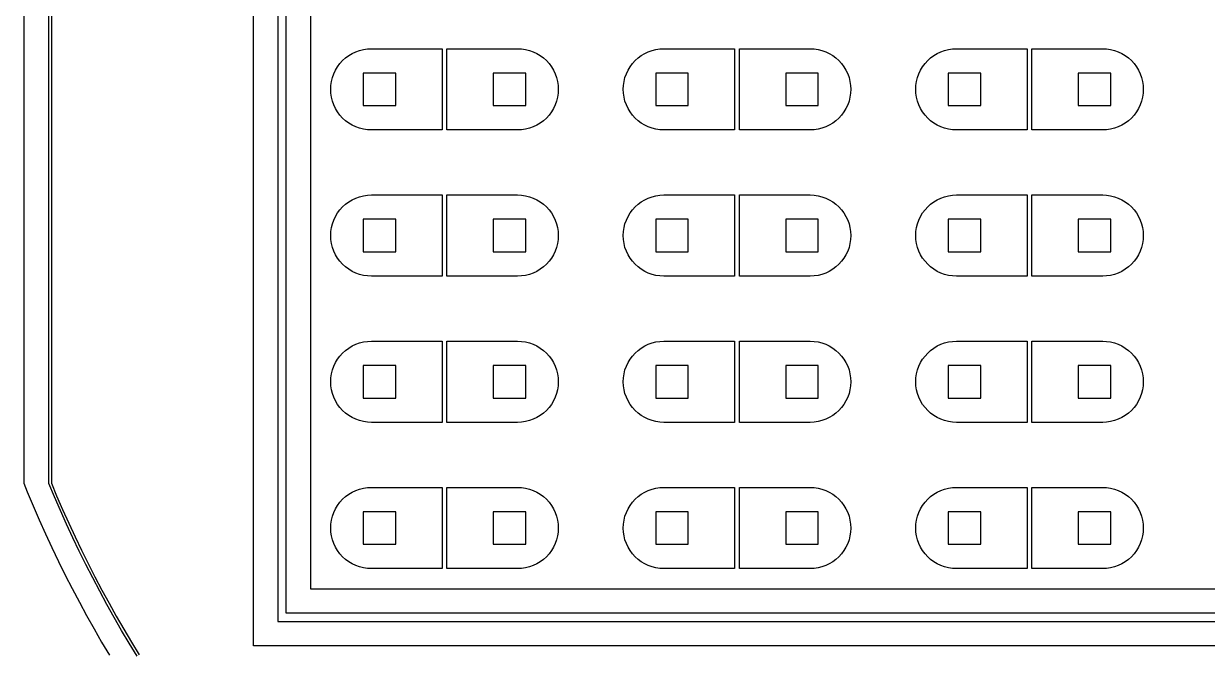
# Model space of a CAD drawing. Extents: x -17 to 130, y -40 to 112.
# Drawn here: x -16.9 to 55.9, y -3 to 35.5 of the extents above; entities that cross this region are included whole.
import ezdxf

# ---------------------------------------------------------------- set-up
doc = ezdxf.new("R2010")
doc.units = 0

msp = doc.modelspace()

# ---------------------------------------------------------------- linework, layer by layer
for p, q in [((-2.75, -2.75), (-2.75, 74.75)), ((-1.25, 73.25), (-1.25, -1.25)), ((-0.75, -0.75), (-0.75, 72.75)), ((0.75, 71.25), (0.75, 0.75)), ((-16.8921, 64.7463), (-16.8921, 7.25366)), ((-15.3519, 7.25034), (-15.3519, 64.7497)), ((-15.1895, 64.7488), (-15.1895, 7.25121)), ((2.91403, 33.4325), (3.11108, 33.5787)), ((3.11108, 33.5787), (3.32152, 33.7048)), ((3.32152, 33.7048), (3.5433, 33.8097)), ((3.5433, 33.8097), (3.77429, 33.8923)), ((3.77429, 33.8923), (4.01228, 33.952)), ((4.01228, 33.952), (4.25496, 33.988)), ((4.25496, 33.988), (4.5, 34)), ((4.5, 34), (8.85001, 34)), ((8.85001, 34), (8.85001, 29)), ((9.14999, 29), (9.14999, 34)), ((9.14999, 34), (13.5, 34)), ((13.5, 34), (13.745, 33.988)), ((13.745, 33.988), (13.9877, 33.952)), ((13.9877, 33.952), (14.2257, 33.8923)), ((14.2257, 33.8923), (14.4567, 33.8097)), ((14.4567, 33.8097), (14.6785, 33.7048)), ((14.6785, 33.7048), (14.8889, 33.5787)), ((14.8889, 33.5787), (15.086, 33.4325)), ((20.914, 33.4325), (21.1111, 33.5787)), ((21.1111, 33.5787), (21.3215, 33.7048)), ((21.3215, 33.7048), (21.5433, 33.8097)), ((21.5433, 33.8097), (21.7743, 33.8923)), ((21.7743, 33.8923), (22.0123, 33.952)), ((22.0123, 33.952), (22.255, 33.988)), ((22.255, 33.988), (22.5, 34)), ((22.5, 34), (26.85, 34)), ((26.85, 34), (26.85, 29)), ((27.15, 29), (27.15, 34)), ((27.15, 34), (31.5, 34)), ((31.5, 34), (31.745, 33.988)), ((31.745, 33.988), (31.9877, 33.952)), ((31.9877, 33.952), (32.2257, 33.8923)), ((32.2257, 33.8923), (32.4567, 33.8097)), ((32.4567, 33.8097), (32.6785, 33.7048)), ((32.6785, 33.7048), (32.8889, 33.5787)), ((32.8889, 33.5787), (33.086, 33.4325)), ((38.914, 33.4325), (39.1111, 33.5787)), ((39.1111, 33.5787), (39.3215, 33.7048)), ((39.3215, 33.7048), (39.5433, 33.8097)), ((39.5433, 33.8097), (39.7743, 33.8923)), ((39.7743, 33.8923), (40.0123, 33.952)), ((40.0123, 33.952), (40.255, 33.988)), ((40.255, 33.988), (40.5, 34)), ((40.5, 34), (44.85, 34)), ((44.85, 34), (44.85, 29)), ((45.15, 29), (45.15, 34)), ((45.15, 34), (49.5, 34)), ((49.5, 34), (49.745, 33.988)), ((49.745, 33.988), (49.9877, 33.952)), ((49.9877, 33.952), (50.2257, 33.8923)), ((50.2257, 33.8923), (50.4567, 33.8097)), ((50.4567, 33.8097), (50.6785, 33.7048)), ((50.6785, 33.7048), (50.8889, 33.5787)), ((50.8889, 33.5787), (51.086, 33.4325)), ((2.29521, 32.6785), (2.42134, 32.8889)), ((2.42134, 32.8889), (2.56747, 33.086)), ((2.56747, 33.086), (2.73224, 33.2678)), ((2.73224, 33.2678), (2.91403, 33.4325)), ((15.086, 33.4325), (15.2678, 33.2678)), ((15.2678, 33.2678), (15.4325, 33.086)), ((15.4325, 33.086), (15.5787, 32.8889)), ((15.5787, 32.8889), (15.7048, 32.6785)), ((20.2952, 32.6785), (20.4213, 32.8889)), ((20.4213, 32.8889), (20.5675, 33.086)), ((20.5675, 33.086), (20.7322, 33.2678)), ((20.7322, 33.2678), (20.914, 33.4325)), ((33.086, 33.4325), (33.2678, 33.2678)), ((33.2678, 33.2678), (33.4325, 33.086)), ((33.4325, 33.086), (33.5787, 32.8889)), ((33.5787, 32.8889), (33.7048, 32.6785)), ((38.2952, 32.6785), (38.4213, 32.8889)), ((38.4213, 32.8889), (38.5675, 33.086)), ((38.5675, 33.086), (38.7322, 33.2678)), ((38.7322, 33.2678), (38.914, 33.4325)), ((51.086, 33.4325), (51.2678, 33.2678)), ((51.2678, 33.2678), (51.4325, 33.086)), ((51.4325, 33.086), (51.5787, 32.8889)), ((51.5787, 32.8889), (51.7048, 32.6785)), ((2.04805, 31.9877), (2.10765, 32.2257)), ((2.10765, 32.2257), (2.19031, 32.4567)), ((2.19031, 32.4567), (2.29521, 32.6785)), ((6, 32.5), (4, 32.5)), ((4, 32.5), (4, 30.5)), ((6, 30.5), (6, 32.5)), ((14, 32.5), (12, 32.5)), ((12, 32.5), (12, 30.5)), ((14, 30.5), (14, 32.5)), ((15.7048, 32.6785), (15.8097, 32.4567)), ((15.8097, 32.4567), (15.8923, 32.2257)), ((15.8923, 32.2257), (15.952, 31.9877)), ((20.048, 31.9877), (20.1077, 32.2257)), ((20.1077, 32.2257), (20.1903, 32.4567)), ((20.1903, 32.4567), (20.2952, 32.6785)), ((24, 32.5), (22, 32.5)), ((22, 32.5), (22, 30.5)), ((24, 30.5), (24, 32.5)), ((32, 32.5), (30, 32.5)), ((30, 32.5), (30, 30.5)), ((32, 30.5), (32, 32.5)), ((33.7048, 32.6785), (33.8097, 32.4567)), ((33.8097, 32.4567), (33.8923, 32.2257)), ((33.8923, 32.2257), (33.952, 31.9877)), ((38.048, 31.9877), (38.1077, 32.2257)), ((38.1077, 32.2257), (38.1903, 32.4567)), ((38.1903, 32.4567), (38.2952, 32.6785)), ((42, 32.5), (40, 32.5)), ((40, 32.5), (40, 30.5)), ((42, 30.5), (42, 32.5)), ((50, 32.5), (48, 32.5)), ((48, 32.5), (48, 30.5)), ((50, 30.5), (50, 32.5)), ((51.7048, 32.6785), (51.8097, 32.4567)), ((51.8097, 32.4567), (51.8923, 32.2257)), ((51.8923, 32.2257), (51.952, 31.9877)), ((2, 31.5), (2.01204, 31.745)), ((2.01204, 31.255), (2, 31.5)), ((2.01204, 31.745), (2.04805, 31.9877)), ((15.952, 31.9877), (15.988, 31.745)), ((15.988, 31.745), (16, 31.5)), ((16, 31.5), (15.988, 31.255)), ((20, 31.5), (20.012, 31.745)), ((20.012, 31.255), (20, 31.5)), ((20.012, 31.745), (20.048, 31.9877)), ((33.952, 31.9877), (33.988, 31.745)), ((33.988, 31.745), (34, 31.5)), ((34, 31.5), (33.988, 31.255)), ((38, 31.5), (38.012, 31.745)), ((38.012, 31.255), (38, 31.5)), ((38.012, 31.745), (38.048, 31.9877)), ((51.952, 31.9877), (51.988, 31.745)), ((51.988, 31.745), (52, 31.5)), ((52, 31.5), (51.988, 31.255)), ((2.04805, 31.0123), (2.01204, 31.255)), ((2.10765, 30.7743), (2.04805, 31.0123)), ((2.19031, 30.5433), (2.10765, 30.7743)), ((15.8923, 30.7743), (15.8097, 30.5433)), ((15.952, 31.0123), (15.8923, 30.7743)), ((15.988, 31.255), (15.952, 31.0123)), ((20.048, 31.0123), (20.012, 31.255)), ((20.1077, 30.7743), (20.048, 31.0123)), ((20.1903, 30.5433), (20.1077, 30.7743)), ((33.8923, 30.7743), (33.8097, 30.5433)), ((33.952, 31.0123), (33.8923, 30.7743)), ((33.988, 31.255), (33.952, 31.0123)), ((38.048, 31.0123), (38.012, 31.255)), ((38.1077, 30.7743), (38.048, 31.0123)), ((38.1903, 30.5433), (38.1077, 30.7743)), ((51.8923, 30.7743), (51.8097, 30.5433)), ((51.952, 31.0123), (51.8923, 30.7743)), ((51.988, 31.255), (51.952, 31.0123)), ((2.29521, 30.3215), (2.19031, 30.5433)), ((2.42134, 30.1111), (2.29521, 30.3215)), ((2.56747, 29.914), (2.42134, 30.1111)), ((2.73224, 29.7322), (2.56747, 29.914)), ((4, 30.5), (6, 30.5)), ((12, 30.5), (14, 30.5)), ((15.4325, 29.914), (15.2678, 29.7322)), ((15.5787, 30.1111), (15.4325, 29.914)), ((15.7048, 30.3215), (15.5787, 30.1111)), ((15.8097, 30.5433), (15.7048, 30.3215)), ((20.2952, 30.3215), (20.1903, 30.5433)), ((20.4213, 30.1111), (20.2952, 30.3215)), ((20.5675, 29.914), (20.4213, 30.1111)), ((20.7322, 29.7322), (20.5675, 29.914)), ((22, 30.5), (24, 30.5)), ((30, 30.5), (32, 30.5)), ((33.4325, 29.914), (33.2678, 29.7322)), ((33.5787, 30.1111), (33.4325, 29.914)), ((33.7048, 30.3215), (33.5787, 30.1111)), ((33.8097, 30.5433), (33.7048, 30.3215)), ((38.2952, 30.3215), (38.1903, 30.5433)), ((38.4213, 30.1111), (38.2952, 30.3215)), ((38.5675, 29.914), (38.4213, 30.1111)), ((38.7322, 29.7322), (38.5675, 29.914)), ((40, 30.5), (42, 30.5)), ((48, 30.5), (50, 30.5)), ((51.4325, 29.914), (51.2678, 29.7322)), ((51.5787, 30.1111), (51.4325, 29.914)), ((51.7048, 30.3215), (51.5787, 30.1111)), ((51.8097, 30.5433), (51.7048, 30.3215)), ((2.91403, 29.5675), (2.73224, 29.7322)), ((3.11108, 29.4213), (2.91403, 29.5675)), ((3.32152, 29.2952), (3.11108, 29.4213)), ((3.5433, 29.1903), (3.32152, 29.2952)), ((3.77429, 29.1077), (3.5433, 29.1903)), ((14.4567, 29.1903), (14.2257, 29.1077)), ((14.6785, 29.2952), (14.4567, 29.1903)), ((14.8889, 29.4213), (14.6785, 29.2952)), ((15.086, 29.5675), (14.8889, 29.4213)), ((15.2678, 29.7322), (15.086, 29.5675)), ((20.914, 29.5675), (20.7322, 29.7322)), ((21.1111, 29.4213), (20.914, 29.5675)), ((21.3215, 29.2952), (21.1111, 29.4213)), ((21.5433, 29.1903), (21.3215, 29.2952)), ((21.7743, 29.1077), (21.5433, 29.1903)), ((32.4567, 29.1903), (32.2257, 29.1077)), ((32.6785, 29.2952), (32.4567, 29.1903)), ((32.8889, 29.4213), (32.6785, 29.2952)), ((33.086, 29.5675), (32.8889, 29.4213)), ((33.2678, 29.7322), (33.086, 29.5675)), ((38.914, 29.5675), (38.7322, 29.7322)), ((39.1111, 29.4213), (38.914, 29.5675)), ((39.3215, 29.2952), (39.1111, 29.4213)), ((39.5433, 29.1903), (39.3215, 29.2952)), ((39.7743, 29.1077), (39.5433, 29.1903)), ((50.4567, 29.1903), (50.2257, 29.1077)), ((50.6785, 29.2952), (50.4567, 29.1903)), ((50.8889, 29.4213), (50.6785, 29.2952)), ((51.086, 29.5675), (50.8889, 29.4213)), ((51.2678, 29.7322), (51.086, 29.5675)), ((4.01228, 29.048), (3.77429, 29.1077)), ((4.25496, 29.012), (4.01228, 29.048)), ((4.5, 29), (4.25496, 29.012)), ((8.85001, 29), (4.5, 29)), ((13.5, 29), (9.14999, 29)), ((13.745, 29.012), (13.5, 29)), ((13.9877, 29.048), (13.745, 29.012)), ((14.2257, 29.1077), (13.9877, 29.048)), ((22.0123, 29.048), (21.7743, 29.1077)), ((22.255, 29.012), (22.0123, 29.048)), ((22.5, 29), (22.255, 29.012)), ((26.85, 29), (22.5, 29)), ((31.5, 29), (27.15, 29)), ((31.745, 29.012), (31.5, 29)), ((31.9877, 29.048), (31.745, 29.012)), ((32.2257, 29.1077), (31.9877, 29.048)), ((40.0123, 29.048), (39.7743, 29.1077)), ((40.255, 29.012), (40.0123, 29.048)), ((40.5, 29), (40.255, 29.012)), ((44.85, 29), (40.5, 29)), ((49.5, 29), (45.15, 29)), ((49.745, 29.012), (49.5, 29)), ((49.9877, 29.048), (49.745, 29.012)), ((50.2257, 29.1077), (49.9877, 29.048)), ((3.32152, 24.7048), (3.5433, 24.8097)), ((3.5433, 24.8097), (3.77429, 24.8923)), ((3.77429, 24.8923), (4.01228, 24.952)), ((4.01228, 24.952), (4.25496, 24.988)), ((4.25496, 24.988), (4.5, 25)), ((4.5, 25), (8.85001, 25)), ((8.85001, 25), (8.85001, 20)), ((9.14999, 20), (9.14999, 25)), ((9.14999, 25), (13.5, 25)), ((13.5, 25), (13.745, 24.988)), ((13.745, 24.988), (13.9877, 24.952)), ((13.9877, 24.952), (14.2257, 24.8923)), ((14.2257, 24.8923), (14.4567, 24.8097)), ((14.4567, 24.8097), (14.6785, 24.7048)), ((21.3215, 24.7048), (21.5433, 24.8097)), ((21.5433, 24.8097), (21.7743, 24.8923)), ((21.7743, 24.8923), (22.0123, 24.952)), ((22.0123, 24.952), (22.255, 24.988)), ((22.255, 24.988), (22.5, 25)), ((22.5, 25), (26.85, 25)), ((26.85, 25), (26.85, 20)), ((27.15, 20), (27.15, 25)), ((27.15, 25), (31.5, 25)), ((31.5, 25), (31.745, 24.988)), ((31.745, 24.988), (31.9877, 24.952)), ((31.9877, 24.952), (32.2257, 24.8923)), ((32.2257, 24.8923), (32.4567, 24.8097)), ((32.4567, 24.8097), (32.6785, 24.7048)), ((39.3215, 24.7048), (39.5433, 24.8097)), ((39.5433, 24.8097), (39.7743, 24.8923)), ((39.7743, 24.8923), (40.0123, 24.952)), ((40.0123, 24.952), (40.255, 24.988)), ((40.255, 24.988), (40.5, 25)), ((40.5, 25), (44.85, 25)), ((44.85, 25), (44.85, 20)), ((45.15, 20), (45.15, 25)), ((45.15, 25), (49.5, 25)), ((49.5, 25), (49.745, 24.988)), ((49.745, 24.988), (49.9877, 24.952)), ((49.9877, 24.952), (50.2257, 24.8923)), ((50.2257, 24.8923), (50.4567, 24.8097)), ((50.4567, 24.8097), (50.6785, 24.7048)), ((2.42134, 23.8889), (2.56747, 24.086)), ((2.56747, 24.086), (2.73224, 24.2678)), ((2.73224, 24.2678), (2.91403, 24.4325)), ((2.91403, 24.4325), (3.11108, 24.5787)), ((3.11108, 24.5787), (3.32152, 24.7048)), ((14.6785, 24.7048), (14.8889, 24.5787)), ((14.8889, 24.5787), (15.086, 24.4325)), ((15.086, 24.4325), (15.2678, 24.2678)), ((15.2678, 24.2678), (15.4325, 24.086)), ((15.4325, 24.086), (15.5787, 23.8889)), ((20.4213, 23.8889), (20.5675, 24.086)), ((20.5675, 24.086), (20.7322, 24.2678)), ((20.7322, 24.2678), (20.914, 24.4325)), ((20.914, 24.4325), (21.1111, 24.5787)), ((21.1111, 24.5787), (21.3215, 24.7048)), ((32.6785, 24.7048), (32.8889, 24.5787)), ((32.8889, 24.5787), (33.086, 24.4325)), ((33.086, 24.4325), (33.2678, 24.2678)), ((33.2678, 24.2678), (33.4325, 24.086)), ((33.4325, 24.086), (33.5787, 23.8889)), ((38.4213, 23.8889), (38.5675, 24.086)), ((38.5675, 24.086), (38.7322, 24.2678)), ((38.7322, 24.2678), (38.914, 24.4325)), ((38.914, 24.4325), (39.1111, 24.5787)), ((39.1111, 24.5787), (39.3215, 24.7048)), ((50.6785, 24.7048), (50.8889, 24.5787)), ((50.8889, 24.5787), (51.086, 24.4325)), ((51.086, 24.4325), (51.2678, 24.2678)), ((51.2678, 24.2678), (51.4325, 24.086)), ((51.4325, 24.086), (51.5787, 23.8889)), ((2.10765, 23.2257), (2.19031, 23.4567)), ((2.19031, 23.4567), (2.29521, 23.6785)), ((2.29521, 23.6785), (2.42134, 23.8889)), ((6, 23.5), (4, 23.5)), ((4, 23.5), (4, 21.5)), ((6, 21.5), (6, 23.5)), ((14, 23.5), (12, 23.5)), ((12, 23.5), (12, 21.5)), ((14, 21.5), (14, 23.5)), ((15.5787, 23.8889), (15.7048, 23.6785)), ((15.7048, 23.6785), (15.8097, 23.4567)), ((15.8097, 23.4567), (15.8923, 23.2257)), ((20.1077, 23.2257), (20.1903, 23.4567)), ((20.1903, 23.4567), (20.2952, 23.6785)), ((20.2952, 23.6785), (20.4213, 23.8889)), ((24, 23.5), (22, 23.5)), ((22, 23.5), (22, 21.5)), ((24, 21.5), (24, 23.5)), ((32, 23.5), (30, 23.5)), ((30, 23.5), (30, 21.5)), ((32, 21.5), (32, 23.5)), ((33.5787, 23.8889), (33.7048, 23.6785)), ((33.7048, 23.6785), (33.8097, 23.4567)), ((33.8097, 23.4567), (33.8923, 23.2257)), ((38.1077, 23.2257), (38.1903, 23.4567)), ((38.1903, 23.4567), (38.2952, 23.6785)), ((38.2952, 23.6785), (38.4213, 23.8889)), ((42, 23.5), (40, 23.5)), ((40, 23.5), (40, 21.5)), ((42, 21.5), (42, 23.5)), ((50, 23.5), (48, 23.5)), ((48, 23.5), (48, 21.5)), ((50, 21.5), (50, 23.5)), ((51.5787, 23.8889), (51.7048, 23.6785)), ((51.7048, 23.6785), (51.8097, 23.4567)), ((51.8097, 23.4567), (51.8923, 23.2257)), ((2, 22.5), (2.01204, 22.745)), ((2.01204, 22.745), (2.04805, 22.9877)), ((2.04805, 22.9877), (2.10765, 23.2257)), ((15.8923, 23.2257), (15.952, 22.9877)), ((15.952, 22.9877), (15.988, 22.745)), ((15.988, 22.745), (16, 22.5)), ((20, 22.5), (20.012, 22.745)), ((20.012, 22.745), (20.048, 22.9877)), ((20.048, 22.9877), (20.1077, 23.2257)), ((33.8923, 23.2257), (33.952, 22.9877)), ((33.952, 22.9877), (33.988, 22.745)), ((33.988, 22.745), (34, 22.5)), ((38, 22.5), (38.012, 22.745)), ((38.012, 22.745), (38.048, 22.9877)), ((38.048, 22.9877), (38.1077, 23.2257)), ((51.8923, 23.2257), (51.952, 22.9877)), ((51.952, 22.9877), (51.988, 22.745)), ((51.988, 22.745), (52, 22.5)), ((2.01204, 22.255), (2, 22.5)), ((2.04805, 22.0123), (2.01204, 22.255)), ((2.10765, 21.7743), (2.04805, 22.0123)), ((15.952, 22.0123), (15.8923, 21.7743)), ((15.988, 22.255), (15.952, 22.0123)), ((16, 22.5), (15.988, 22.255)), ((20.012, 22.255), (20, 22.5)), ((20.048, 22.0123), (20.012, 22.255)), ((20.1077, 21.7743), (20.048, 22.0123)), ((33.952, 22.0123), (33.8923, 21.7743)), ((33.988, 22.255), (33.952, 22.0123)), ((34, 22.5), (33.988, 22.255)), ((38.012, 22.255), (38, 22.5)), ((38.048, 22.0123), (38.012, 22.255)), ((38.1077, 21.7743), (38.048, 22.0123)), ((51.952, 22.0123), (51.8923, 21.7743)), ((51.988, 22.255), (51.952, 22.0123)), ((52, 22.5), (51.988, 22.255)), ((2.19031, 21.5433), (2.10765, 21.7743)), ((2.29521, 21.3215), (2.19031, 21.5433)), ((2.42134, 21.1111), (2.29521, 21.3215)), ((4, 21.5), (6, 21.5)), ((12, 21.5), (14, 21.5)), ((15.7048, 21.3215), (15.5787, 21.1111)), ((15.8097, 21.5433), (15.7048, 21.3215)), ((15.8923, 21.7743), (15.8097, 21.5433)), ((20.1903, 21.5433), (20.1077, 21.7743)), ((20.2952, 21.3215), (20.1903, 21.5433)), ((20.4213, 21.1111), (20.2952, 21.3215)), ((22, 21.5), (24, 21.5)), ((30, 21.5), (32, 21.5)), ((33.7048, 21.3215), (33.5787, 21.1111)), ((33.8097, 21.5433), (33.7048, 21.3215)), ((33.8923, 21.7743), (33.8097, 21.5433)), ((38.1903, 21.5433), (38.1077, 21.7743)), ((38.2952, 21.3215), (38.1903, 21.5433)), ((38.4213, 21.1111), (38.2952, 21.3215)), ((40, 21.5), (42, 21.5)), ((48, 21.5), (50, 21.5)), ((51.7048, 21.3215), (51.5787, 21.1111)), ((51.8097, 21.5433), (51.7048, 21.3215)), ((51.8923, 21.7743), (51.8097, 21.5433)), ((2.56747, 20.914), (2.42134, 21.1111)), ((2.73224, 20.7322), (2.56747, 20.914)), ((2.91403, 20.5675), (2.73224, 20.7322)), ((3.11108, 20.4213), (2.91403, 20.5675)), ((3.32152, 20.2952), (3.11108, 20.4213)), ((14.8889, 20.4213), (14.6785, 20.2952)), ((15.086, 20.5675), (14.8889, 20.4213)), ((15.2678, 20.7322), (15.086, 20.5675)), ((15.4325, 20.914), (15.2678, 20.7322)), ((15.5787, 21.1111), (15.4325, 20.914)), ((20.5675, 20.914), (20.4213, 21.1111)), ((20.7322, 20.7322), (20.5675, 20.914)), ((20.914, 20.5675), (20.7322, 20.7322)), ((21.1111, 20.4213), (20.914, 20.5675)), ((21.3215, 20.2952), (21.1111, 20.4213)), ((32.8889, 20.4213), (32.6785, 20.2952)), ((33.086, 20.5675), (32.8889, 20.4213)), ((33.2678, 20.7322), (33.086, 20.5675)), ((33.4325, 20.914), (33.2678, 20.7322)), ((33.5787, 21.1111), (33.4325, 20.914)), ((38.5675, 20.914), (38.4213, 21.1111)), ((38.7322, 20.7322), (38.5675, 20.914)), ((38.914, 20.5675), (38.7322, 20.7322)), ((39.1111, 20.4213), (38.914, 20.5675)), ((39.3215, 20.2952), (39.1111, 20.4213)), ((50.8889, 20.4213), (50.6785, 20.2952)), ((51.086, 20.5675), (50.8889, 20.4213)), ((51.2678, 20.7322), (51.086, 20.5675)), ((51.4325, 20.914), (51.2678, 20.7322)), ((51.5787, 21.1111), (51.4325, 20.914)), ((3.5433, 20.1903), (3.32152, 20.2952)), ((3.77429, 20.1077), (3.5433, 20.1903)), ((4.01228, 20.048), (3.77429, 20.1077)), ((4.25496, 20.012), (4.01228, 20.048)), ((4.5, 20), (4.25496, 20.012)), ((8.85001, 20), (4.5, 20)), ((13.5, 20), (9.14999, 20)), ((13.745, 20.012), (13.5, 20)), ((13.9877, 20.048), (13.745, 20.012)), ((14.2257, 20.1077), (13.9877, 20.048)), ((14.4567, 20.1903), (14.2257, 20.1077)), ((14.6785, 20.2952), (14.4567, 20.1903)), ((21.5433, 20.1903), (21.3215, 20.2952)), ((21.7743, 20.1077), (21.5433, 20.1903)), ((22.0123, 20.048), (21.7743, 20.1077)), ((22.255, 20.012), (22.0123, 20.048)), ((22.5, 20), (22.255, 20.012)), ((26.85, 20), (22.5, 20)), ((31.5, 20), (27.15, 20)), ((31.745, 20.012), (31.5, 20)), ((31.9877, 20.048), (31.745, 20.012)), ((32.2257, 20.1077), (31.9877, 20.048)), ((32.4567, 20.1903), (32.2257, 20.1077)), ((32.6785, 20.2952), (32.4567, 20.1903)), ((39.5433, 20.1903), (39.3215, 20.2952)), ((39.7743, 20.1077), (39.5433, 20.1903)), ((40.0123, 20.048), (39.7743, 20.1077)), ((40.255, 20.012), (40.0123, 20.048)), ((40.5, 20), (40.255, 20.012)), ((44.85, 20), (40.5, 20)), ((49.5, 20), (45.15, 20)), ((49.745, 20.012), (49.5, 20)), ((49.9877, 20.048), (49.745, 20.012)), ((50.2257, 20.1077), (49.9877, 20.048)), ((50.4567, 20.1903), (50.2257, 20.1077)), ((50.6785, 20.2952), (50.4567, 20.1903)), ((2.73224, 15.2678), (2.91403, 15.4325)), ((2.91403, 15.4325), (3.11108, 15.5787)), ((3.11108, 15.5787), (3.32152, 15.7048)), ((3.32152, 15.7048), (3.5433, 15.8097)), ((3.5433, 15.8097), (3.77429, 15.8923)), ((3.77429, 15.8923), (4.01228, 15.952)), ((4.01228, 15.952), (4.25496, 15.988)), ((4.25496, 15.988), (4.5, 16)), ((4.5, 16), (8.85001, 16)), ((8.85001, 16), (8.85001, 11)), ((9.14999, 11), (9.14999, 16)), ((9.14999, 16), (13.5, 16)), ((13.5, 16), (13.745, 15.988)), ((13.745, 15.988), (13.9877, 15.952)), ((13.9877, 15.952), (14.2257, 15.8923)), ((14.2257, 15.8923), (14.4567, 15.8097)), ((14.4567, 15.8097), (14.6785, 15.7048)), ((14.6785, 15.7048), (14.8889, 15.5787)), ((14.8889, 15.5787), (15.086, 15.4325)), ((15.086, 15.4325), (15.2678, 15.2678)), ((20.7322, 15.2678), (20.914, 15.4325)), ((20.914, 15.4325), (21.1111, 15.5787)), ((21.1111, 15.5787), (21.3215, 15.7048)), ((21.3215, 15.7048), (21.5433, 15.8097)), ((21.5433, 15.8097), (21.7743, 15.8923)), ((21.7743, 15.8923), (22.0123, 15.952)), ((22.0123, 15.952), (22.255, 15.988)), ((22.255, 15.988), (22.5, 16)), ((22.5, 16), (26.85, 16)), ((26.85, 16), (26.85, 11)), ((27.15, 11), (27.15, 16)), ((27.15, 16), (31.5, 16)), ((31.5, 16), (31.745, 15.988)), ((31.745, 15.988), (31.9877, 15.952)), ((31.9877, 15.952), (32.2257, 15.8923)), ((32.2257, 15.8923), (32.4567, 15.8097)), ((32.4567, 15.8097), (32.6785, 15.7048)), ((32.6785, 15.7048), (32.8889, 15.5787)), ((32.8889, 15.5787), (33.086, 15.4325)), ((33.086, 15.4325), (33.2678, 15.2678)), ((38.7322, 15.2678), (38.914, 15.4325)), ((38.914, 15.4325), (39.1111, 15.5787)), ((39.1111, 15.5787), (39.3215, 15.7048)), ((39.3215, 15.7048), (39.5433, 15.8097)), ((39.5433, 15.8097), (39.7743, 15.8923)), ((39.7743, 15.8923), (40.0123, 15.952)), ((40.0123, 15.952), (40.255, 15.988)), ((40.255, 15.988), (40.5, 16)), ((40.5, 16), (44.85, 16)), ((44.85, 16), (44.85, 11)), ((45.15, 11), (45.15, 16)), ((45.15, 16), (49.5, 16)), ((49.5, 16), (49.745, 15.988)), ((49.745, 15.988), (49.9877, 15.952)), ((49.9877, 15.952), (50.2257, 15.8923)), ((50.2257, 15.8923), (50.4567, 15.8097)), ((50.4567, 15.8097), (50.6785, 15.7048)), ((50.6785, 15.7048), (50.8889, 15.5787)), ((50.8889, 15.5787), (51.086, 15.4325)), ((51.086, 15.4325), (51.2678, 15.2678)), ((2.19031, 14.4567), (2.29521, 14.6785)), ((2.29521, 14.6785), (2.42134, 14.8889)), ((2.42134, 14.8889), (2.56747, 15.086)), ((2.56747, 15.086), (2.73224, 15.2678)), ((15.2678, 15.2678), (15.4325, 15.086)), ((15.4325, 15.086), (15.5787, 14.8889)), ((15.5787, 14.8889), (15.7048, 14.6785)), ((15.7048, 14.6785), (15.8097, 14.4567)), ((20.1903, 14.4567), (20.2952, 14.6785)), ((20.2952, 14.6785), (20.4213, 14.8889)), ((20.4213, 14.8889), (20.5675, 15.086)), ((20.5675, 15.086), (20.7322, 15.2678)), ((33.2678, 15.2678), (33.4325, 15.086)), ((33.4325, 15.086), (33.5787, 14.8889)), ((33.5787, 14.8889), (33.7048, 14.6785)), ((33.7048, 14.6785), (33.8097, 14.4567)), ((38.1903, 14.4567), (38.2952, 14.6785)), ((38.2952, 14.6785), (38.4213, 14.8889)), ((38.4213, 14.8889), (38.5675, 15.086)), ((38.5675, 15.086), (38.7322, 15.2678)), ((51.2678, 15.2678), (51.4325, 15.086)), ((51.4325, 15.086), (51.5787, 14.8889)), ((51.5787, 14.8889), (51.7048, 14.6785)), ((51.7048, 14.6785), (51.8097, 14.4567)), ((2.01204, 13.745), (2.04805, 13.9877)), ((2.04805, 13.9877), (2.10765, 14.2257)), ((2.10765, 14.2257), (2.19031, 14.4567)), ((6, 14.5), (4, 14.5)), ((4, 14.5), (4, 12.5)), ((6, 12.5), (6, 14.5)), ((14, 14.5), (12, 14.5)), ((12, 14.5), (12, 12.5)), ((14, 12.5), (14, 14.5)), ((15.8097, 14.4567), (15.8923, 14.2257)), ((15.8923, 14.2257), (15.952, 13.9877)), ((15.952, 13.9877), (15.988, 13.745)), ((20.012, 13.745), (20.048, 13.9877)), ((20.048, 13.9877), (20.1077, 14.2257)), ((20.1077, 14.2257), (20.1903, 14.4567)), ((24, 14.5), (22, 14.5)), ((22, 14.5), (22, 12.5)), ((24, 12.5), (24, 14.5)), ((32, 14.5), (30, 14.5)), ((30, 14.5), (30, 12.5)), ((32, 12.5), (32, 14.5)), ((33.8097, 14.4567), (33.8923, 14.2257)), ((33.8923, 14.2257), (33.952, 13.9877)), ((33.952, 13.9877), (33.988, 13.745)), ((38.012, 13.745), (38.048, 13.9877)), ((38.048, 13.9877), (38.1077, 14.2257)), ((38.1077, 14.2257), (38.1903, 14.4567)), ((42, 14.5), (40, 14.5)), ((40, 14.5), (40, 12.5)), ((42, 12.5), (42, 14.5)), ((50, 14.5), (48, 14.5)), ((48, 14.5), (48, 12.5)), ((50, 12.5), (50, 14.5)), ((51.8097, 14.4567), (51.8923, 14.2257)), ((51.8923, 14.2257), (51.952, 13.9877)), ((51.952, 13.9877), (51.988, 13.745)), ((2, 13.5), (2.01204, 13.745)), ((2.01204, 13.255), (2, 13.5)), ((2.04805, 13.0123), (2.01204, 13.255)), ((15.988, 13.255), (15.952, 13.0123)), ((15.988, 13.745), (16, 13.5)), ((16, 13.5), (15.988, 13.255)), ((20, 13.5), (20.012, 13.745)), ((20.012, 13.255), (20, 13.5)), ((20.048, 13.0123), (20.012, 13.255)), ((33.988, 13.255), (33.952, 13.0123)), ((33.988, 13.745), (34, 13.5)), ((34, 13.5), (33.988, 13.255)), ((38, 13.5), (38.012, 13.745)), ((38.012, 13.255), (38, 13.5)), ((38.048, 13.0123), (38.012, 13.255)), ((51.988, 13.255), (51.952, 13.0123)), ((51.988, 13.745), (52, 13.5)), ((52, 13.5), (51.988, 13.255)), ((2.10765, 12.7743), (2.04805, 13.0123)), ((2.19031, 12.5433), (2.10765, 12.7743)), ((2.29521, 12.3215), (2.19031, 12.5433)), ((4, 12.5), (6, 12.5)), ((12, 12.5), (14, 12.5)), ((15.8097, 12.5433), (15.7048, 12.3215)), ((15.8923, 12.7743), (15.8097, 12.5433)), ((15.952, 13.0123), (15.8923, 12.7743)), ((20.1077, 12.7743), (20.048, 13.0123)), ((20.1903, 12.5433), (20.1077, 12.7743)), ((20.2952, 12.3215), (20.1903, 12.5433)), ((22, 12.5), (24, 12.5)), ((30, 12.5), (32, 12.5)), ((33.8097, 12.5433), (33.7048, 12.3215)), ((33.8923, 12.7743), (33.8097, 12.5433)), ((33.952, 13.0123), (33.8923, 12.7743)), ((38.1077, 12.7743), (38.048, 13.0123)), ((38.1903, 12.5433), (38.1077, 12.7743)), ((38.2952, 12.3215), (38.1903, 12.5433)), ((40, 12.5), (42, 12.5)), ((48, 12.5), (50, 12.5)), ((51.8097, 12.5433), (51.7048, 12.3215)), ((51.8923, 12.7743), (51.8097, 12.5433)), ((51.952, 13.0123), (51.8923, 12.7743)), ((2.42134, 12.1111), (2.29521, 12.3215)), ((2.56747, 11.914), (2.42134, 12.1111)), ((2.73224, 11.7322), (2.56747, 11.914)), ((2.91403, 11.5675), (2.73224, 11.7322)), ((15.2678, 11.7322), (15.086, 11.5675)), ((15.4325, 11.914), (15.2678, 11.7322)), ((15.5787, 12.1111), (15.4325, 11.914)), ((15.7048, 12.3215), (15.5787, 12.1111)), ((20.4213, 12.1111), (20.2952, 12.3215)), ((20.5675, 11.914), (20.4213, 12.1111)), ((20.7322, 11.7322), (20.5675, 11.914)), ((20.914, 11.5675), (20.7322, 11.7322)), ((33.2678, 11.7322), (33.086, 11.5675)), ((33.4325, 11.914), (33.2678, 11.7322)), ((33.5787, 12.1111), (33.4325, 11.914)), ((33.7048, 12.3215), (33.5787, 12.1111)), ((38.4213, 12.1111), (38.2952, 12.3215)), ((38.5675, 11.914), (38.4213, 12.1111)), ((38.7322, 11.7322), (38.5675, 11.914)), ((38.914, 11.5675), (38.7322, 11.7322)), ((51.2678, 11.7322), (51.086, 11.5675)), ((51.4325, 11.914), (51.2678, 11.7322)), ((51.5787, 12.1111), (51.4325, 11.914)), ((51.7048, 12.3215), (51.5787, 12.1111)), ((3.11108, 11.4213), (2.91403, 11.5675)), ((3.32152, 11.2952), (3.11108, 11.4213)), ((3.5433, 11.1903), (3.32152, 11.2952)), ((3.77429, 11.1077), (3.5433, 11.1903)), ((4.01228, 11.048), (3.77429, 11.1077)), ((4.25496, 11.012), (4.01228, 11.048)), ((4.5, 11), (4.25496, 11.012)), ((8.85001, 11), (4.5, 11)), ((13.5, 11), (9.14999, 11)), ((13.745, 11.012), (13.5, 11)), ((13.9877, 11.048), (13.745, 11.012)), ((14.2257, 11.1077), (13.9877, 11.048)), ((14.4567, 11.1903), (14.2257, 11.1077)), ((14.6785, 11.2952), (14.4567, 11.1903)), ((14.8889, 11.4213), (14.6785, 11.2952)), ((15.086, 11.5675), (14.8889, 11.4213)), ((21.1111, 11.4213), (20.914, 11.5675)), ((21.3215, 11.2952), (21.1111, 11.4213)), ((21.5433, 11.1903), (21.3215, 11.2952)), ((21.7743, 11.1077), (21.5433, 11.1903)), ((22.0123, 11.048), (21.7743, 11.1077)), ((22.255, 11.012), (22.0123, 11.048)), ((22.5, 11), (22.255, 11.012)), ((26.85, 11), (22.5, 11)), ((31.5, 11), (27.15, 11)), ((31.745, 11.012), (31.5, 11)), ((31.9877, 11.048), (31.745, 11.012)), ((32.2257, 11.1077), (31.9877, 11.048)), ((32.4567, 11.1903), (32.2257, 11.1077)), ((32.6785, 11.2952), (32.4567, 11.1903)), ((32.8889, 11.4213), (32.6785, 11.2952)), ((33.086, 11.5675), (32.8889, 11.4213)), ((39.1111, 11.4213), (38.914, 11.5675)), ((39.3215, 11.2952), (39.1111, 11.4213)), ((39.5433, 11.1903), (39.3215, 11.2952)), ((39.7743, 11.1077), (39.5433, 11.1903)), ((40.0123, 11.048), (39.7743, 11.1077)), ((40.255, 11.012), (40.0123, 11.048)), ((40.5, 11), (40.255, 11.012)), ((44.85, 11), (40.5, 11)), ((49.5, 11), (45.15, 11)), ((49.745, 11.012), (49.5, 11)), ((49.9877, 11.048), (49.745, 11.012)), ((50.2257, 11.1077), (49.9877, 11.048)), ((50.4567, 11.1903), (50.2257, 11.1077)), ((50.6785, 11.2952), (50.4567, 11.1903)), ((50.8889, 11.4213), (50.6785, 11.2952)), ((51.086, 11.5675), (50.8889, 11.4213)), ((-16.8921, 7.25366), (-16.6768, 6.72473)), ((-16.6768, 6.72473), (-16.3122, 5.85962)), ((-15.0025, 6.42105), (-15.3519, 7.25034)), ((-15.1895, 7.25121), (-14.8646, 6.48015)), ((2.91403, 6.43253), (3.11108, 6.57866)), ((3.11108, 6.57866), (3.32152, 6.70479)), ((3.32152, 6.70479), (3.5433, 6.80969)), ((3.5433, 6.80969), (3.77429, 6.89235)), ((3.77429, 6.89235), (4.01228, 6.95195)), ((4.01228, 6.95195), (4.25496, 6.98796)), ((4.25496, 6.98796), (4.5, 7)), ((4.5, 7), (8.85001, 7)), ((8.85001, 7), (8.85001, 2)), ((9.14999, 2), (9.14999, 7)), ((9.14999, 7), (13.5, 7)), ((13.5, 7), (13.745, 6.98796)), ((13.745, 6.98796), (13.9877, 6.95195)), ((13.9877, 6.95195), (14.2257, 6.89235)), ((14.2257, 6.89235), (14.4567, 6.80969)), ((14.4567, 6.80969), (14.6785, 6.70479)), ((14.6785, 6.70479), (14.8889, 6.57866)), ((14.8889, 6.57866), (15.086, 6.43253)), ((20.914, 6.43253), (21.1111, 6.57866)), ((21.1111, 6.57866), (21.3215, 6.70479)), ((21.3215, 6.70479), (21.5433, 6.80969)), ((21.5433, 6.80969), (21.7743, 6.89235)), ((21.7743, 6.89235), (22.0123, 6.95195)), ((22.0123, 6.95195), (22.255, 6.98796)), ((22.255, 6.98796), (22.5, 7)), ((22.5, 7), (26.85, 7)), ((26.85, 7), (26.85, 2)), ((27.15, 2), (27.15, 7)), ((27.15, 7), (31.5, 7)), ((31.5, 7), (31.745, 6.98796)), ((31.745, 6.98796), (31.9877, 6.95195)), ((31.9877, 6.95195), (32.2257, 6.89235)), ((32.2257, 6.89235), (32.4567, 6.80969)), ((32.4567, 6.80969), (32.6785, 6.70479)), ((32.6785, 6.70479), (32.8889, 6.57866)), ((32.8889, 6.57866), (33.086, 6.43253)), ((38.914, 6.43253), (39.1111, 6.57866)), ((39.1111, 6.57866), (39.3215, 6.70479)), ((39.3215, 6.70479), (39.5433, 6.80969)), ((39.5433, 6.80969), (39.7743, 6.89235)), ((39.7743, 6.89235), (40.0123, 6.95195)), ((40.0123, 6.95195), (40.255, 6.98796)), ((40.255, 6.98796), (40.5, 7)), ((40.5, 7), (44.85, 7)), ((44.85, 7), (44.85, 2)), ((45.15, 2), (45.15, 7)), ((45.15, 7), (49.5, 7)), ((49.5, 7), (49.745, 6.98796)), ((49.745, 6.98796), (49.9877, 6.95195)), ((49.9877, 6.95195), (50.2257, 6.89235)), ((50.2257, 6.89235), (50.4567, 6.80969)), ((50.4567, 6.80969), (50.6785, 6.70479)), ((50.6785, 6.70479), (50.8889, 6.57866)), ((50.8889, 6.57866), (51.086, 6.43253)), ((-16.3122, 5.85962), (-15.937, 4.99904)), ((-14.6343, 5.57651), (-15.0025, 6.42105)), ((-14.8646, 6.48015), (-14.4972, 5.6373)), ((2.29521, 5.67848), (2.42134, 5.88892)), ((2.42134, 5.88892), (2.56747, 6.08597)), ((2.56747, 6.08597), (2.73224, 6.26776)), ((2.73224, 6.26776), (2.91403, 6.43253)), ((15.086, 6.43253), (15.2678, 6.26776)), ((15.2678, 6.26776), (15.4325, 6.08597)), ((15.4325, 6.08597), (15.5787, 5.88892)), ((15.5787, 5.88892), (15.7048, 5.67848)), ((20.2952, 5.67848), (20.4213, 5.88892)), ((20.4213, 5.88892), (20.5675, 6.08597)), ((20.5675, 6.08597), (20.7322, 6.26776)), ((20.7322, 6.26776), (20.914, 6.43253)), ((33.086, 6.43253), (33.2678, 6.26776)), ((33.2678, 6.26776), (33.4325, 6.08597)), ((33.4325, 6.08597), (33.5787, 5.88892)), ((33.5787, 5.88892), (33.7048, 5.67848)), ((38.2952, 5.67848), (38.4213, 5.88892)), ((38.4213, 5.88892), (38.5675, 6.08597)), ((38.5675, 6.08597), (38.7322, 6.26776)), ((38.7322, 6.26776), (38.914, 6.43253)), ((51.086, 6.43253), (51.2678, 6.26776)), ((51.2678, 6.26776), (51.4325, 6.08597)), ((51.4325, 6.08597), (51.5787, 5.88892)), ((51.5787, 5.88892), (51.7048, 5.67848)), ((-14.2558, 4.73656), (-14.6343, 5.57651)), ((-14.4972, 5.6373), (-14.1194, 4.79903)), ((2.04805, 4.98772), (2.10765, 5.22571)), ((2.10765, 5.22571), (2.19031, 5.4567)), ((2.19031, 5.4567), (2.29521, 5.67848)), ((6, 5.5), (4, 5.5)), ((4, 5.5), (4, 3.5)), ((6, 3.5), (6, 5.5)), ((14, 5.5), (12, 5.5)), ((12, 5.5), (12, 3.5)), ((14, 3.5), (14, 5.5)), ((15.7048, 5.67848), (15.8097, 5.4567)), ((15.8097, 5.4567), (15.8923, 5.22571)), ((15.8923, 5.22571), (15.952, 4.98772)), ((20.048, 4.98772), (20.1077, 5.22571)), ((20.1077, 5.22571), (20.1903, 5.4567)), ((20.1903, 5.4567), (20.2952, 5.67848)), ((24, 5.5), (22, 5.5)), ((22, 5.5), (22, 3.5)), ((24, 3.5), (24, 5.5)), ((32, 5.5), (30, 5.5)), ((30, 5.5), (30, 3.5)), ((32, 3.5), (32, 5.5)), ((33.7048, 5.67848), (33.8097, 5.4567)), ((33.8097, 5.4567), (33.8923, 5.22571)), ((33.8923, 5.22571), (33.952, 4.98772)), ((38.048, 4.98772), (38.1077, 5.22571)), ((38.1077, 5.22571), (38.1903, 5.4567)), ((38.1903, 5.4567), (38.2952, 5.67848)), ((42, 5.5), (40, 5.5)), ((40, 5.5), (40, 3.5)), ((42, 3.5), (42, 5.5)), ((50, 5.5), (48, 5.5)), ((48, 5.5), (48, 3.5)), ((50, 3.5), (50, 5.5)), ((51.7048, 5.67848), (51.8097, 5.4567)), ((51.8097, 5.4567), (51.8923, 5.22571)), ((51.8923, 5.22571), (51.952, 4.98772)), ((-15.937, 4.99904), (-15.5513, 4.14314)), ((-13.867, 3.90131), (-14.2558, 4.73656)), ((-14.1194, 4.79903), (-13.7314, 3.96544)), ((2, 4.5), (2.01204, 4.74504)), ((2.01204, 4.25496), (2, 4.5)), ((2.01204, 4.74504), (2.04805, 4.98772)), ((15.952, 4.98772), (15.988, 4.74504)), ((15.988, 4.74504), (16, 4.5)), ((16, 4.5), (15.988, 4.25496)), ((20, 4.5), (20.012, 4.74504)), ((20.012, 4.25496), (20, 4.5)), ((20.012, 4.74504), (20.048, 4.98772)), ((33.952, 4.98772), (33.988, 4.74504)), ((33.988, 4.74504), (34, 4.5)), ((34, 4.5), (33.988, 4.25496)), ((38, 4.5), (38.012, 4.74504)), ((38.012, 4.25496), (38, 4.5)), ((38.012, 4.74504), (38.048, 4.98772)), ((51.952, 4.98772), (51.988, 4.74504)), ((51.988, 4.74504), (52, 4.5)), ((52, 4.5), (51.988, 4.25496)), ((-15.5513, 4.14314), (-15.1552, 3.29204)), ((-13.468, 3.07089), (-13.867, 3.90131)), ((-13.7314, 3.96544), (-13.3332, 3.13669)), ((2.04805, 4.01228), (2.01204, 4.25496)), ((2.10765, 3.77429), (2.04805, 4.01228)), ((2.19031, 3.5433), (2.10765, 3.77429)), ((15.8923, 3.77429), (15.8097, 3.5433)), ((15.952, 4.01228), (15.8923, 3.77429)), ((15.988, 4.25496), (15.952, 4.01228)), ((20.048, 4.01228), (20.012, 4.25496)), ((20.1077, 3.77429), (20.048, 4.01228)), ((20.1903, 3.5433), (20.1077, 3.77429)), ((33.8923, 3.77429), (33.8097, 3.5433)), ((33.952, 4.01228), (33.8923, 3.77429)), ((33.988, 4.25496), (33.952, 4.01228)), ((38.048, 4.01228), (38.012, 4.25496)), ((38.1077, 3.77429), (38.048, 4.01228)), ((38.1903, 3.5433), (38.1077, 3.77429)), ((51.8923, 3.77429), (51.8097, 3.5433)), ((51.952, 4.01228), (51.8923, 3.77429)), ((51.988, 4.25496), (51.952, 4.01228)), ((-15.1552, 3.29204), (-14.7486, 2.44586)), ((-13.0588, 2.24544), (-13.468, 3.07089)), ((-13.3332, 3.13669), (-12.9248, 2.31288)), ((2.29521, 3.32152), (2.19031, 3.5433)), ((2.42134, 3.11108), (2.29521, 3.32152)), ((2.56747, 2.91403), (2.42134, 3.11108)), ((2.73224, 2.73224), (2.56747, 2.91403)), ((4, 3.5), (6, 3.5)), ((12, 3.5), (14, 3.5)), ((15.4325, 2.91403), (15.2678, 2.73224)), ((15.5787, 3.11108), (15.4325, 2.91403)), ((15.7048, 3.32152), (15.5787, 3.11108)), ((15.8097, 3.5433), (15.7048, 3.32152)), ((20.2952, 3.32152), (20.1903, 3.5433)), ((20.4213, 3.11108), (20.2952, 3.32152)), ((20.5675, 2.91403), (20.4213, 3.11108)), ((20.7322, 2.73224), (20.5675, 2.91403)), ((22, 3.5), (24, 3.5)), ((30, 3.5), (32, 3.5)), ((33.4325, 2.91403), (33.2678, 2.73224)), ((33.5787, 3.11108), (33.4325, 2.91403)), ((33.7048, 3.32152), (33.5787, 3.11108)), ((33.8097, 3.5433), (33.7048, 3.32152)), ((38.2952, 3.32152), (38.1903, 3.5433)), ((38.4213, 3.11108), (38.2952, 3.32152)), ((38.5675, 2.91403), (38.4213, 3.11108)), ((38.7322, 2.73224), (38.5675, 2.91403)), ((40, 3.5), (42, 3.5)), ((48, 3.5), (50, 3.5)), ((51.4325, 2.91403), (51.2678, 2.73224)), ((51.5787, 3.11108), (51.4325, 2.91403)), ((51.7048, 3.32152), (51.5787, 3.11108)), ((51.8097, 3.5433), (51.7048, 3.32152)), ((-14.7486, 2.44586), (-14.3316, 1.60474)), ((-12.6395, 1.42506), (-13.0588, 2.24544)), ((-12.9248, 2.31288), (-12.5064, 1.49414)), ((2.91403, 2.56747), (2.73224, 2.73224)), ((3.11108, 2.42134), (2.91403, 2.56747)), ((3.32152, 2.29521), (3.11108, 2.42134)), ((3.5433, 2.19031), (3.32152, 2.29521)), ((3.77429, 2.10765), (3.5433, 2.19031)), ((14.4567, 2.19031), (14.2257, 2.10765)), ((14.6785, 2.29521), (14.4567, 2.19031)), ((14.8889, 2.42134), (14.6785, 2.29521)), ((15.086, 2.56747), (14.8889, 2.42134)), ((15.2678, 2.73224), (15.086, 2.56747)), ((20.914, 2.56747), (20.7322, 2.73224)), ((21.1111, 2.42134), (20.914, 2.56747)), ((21.3215, 2.29521), (21.1111, 2.42134)), ((21.5433, 2.19031), (21.3215, 2.29521)), ((21.7743, 2.10765), (21.5433, 2.19031)), ((32.4567, 2.19031), (32.2257, 2.10765)), ((32.6785, 2.29521), (32.4567, 2.19031)), ((32.8889, 2.42134), (32.6785, 2.29521)), ((33.086, 2.56747), (32.8889, 2.42134)), ((33.2678, 2.73224), (33.086, 2.56747)), ((38.914, 2.56747), (38.7322, 2.73224)), ((39.1111, 2.42134), (38.914, 2.56747)), ((39.3215, 2.29521), (39.1111, 2.42134)), ((39.5433, 2.19031), (39.3215, 2.29521)), ((39.7743, 2.10765), (39.5433, 2.19031)), ((50.4567, 2.19031), (50.2257, 2.10765)), ((50.6785, 2.29521), (50.4567, 2.19031)), ((50.8889, 2.42134), (50.6785, 2.29521)), ((51.086, 2.56747), (50.8889, 2.42134)), ((51.2678, 2.73224), (51.086, 2.56747)), ((-14.3316, 1.60474), (-13.9044, 0.7688)), ((-12.5064, 1.49414), (-12.0779, 0.6806)), ((4.01228, 2.04805), (3.77429, 2.10765)), ((4.25496, 2.01204), (4.01228, 2.04805)), ((4.5, 2), (4.25496, 2.01204)), ((8.85001, 2), (4.5, 2)), ((13.5, 2), (9.14999, 2)), ((13.745, 2.01204), (13.5, 2)), ((13.9877, 2.04805), (13.745, 2.01204)), ((14.2257, 2.10765), (13.9877, 2.04805)), ((22.0123, 2.04805), (21.7743, 2.10765)), ((22.255, 2.01204), (22.0123, 2.04805)), ((22.5, 2), (22.255, 2.01204)), ((26.85, 2), (22.5, 2)), ((31.5, 2), (27.15, 2)), ((31.745, 2.01204), (31.5, 2)), ((31.9877, 2.04805), (31.745, 2.01204)), ((32.2257, 2.10765), (31.9877, 2.04805)), ((40.0123, 2.04805), (39.7743, 2.10765)), ((40.255, 2.01204), (40.0123, 2.04805)), ((40.5, 2), (40.255, 2.01204)), ((44.85, 2), (40.5, 2)), ((49.5, 2), (45.15, 2)), ((49.745, 2.01204), (49.5, 2)), ((49.9877, 2.04805), (49.745, 2.01204)), ((50.2257, 2.10765), (49.9877, 2.04805)), ((-13.9044, 0.7688), (-13.467, -0.06184)), ((-12.2102, 0.60989), (-12.6395, 1.42506)), ((0.75, 0.75), (107.25, 0.75)), ((-11.771, -0.19994), (-12.2102, 0.60989)), ((-12.0779, 0.6806), (-11.6395, -0.12761)), ((-13.467, -0.06184), (-13.0194, -0.88705)), ((-11.3218, -1.00433), (-11.771, -0.19994)), ((-11.6395, -0.12761), (-11.1913, -0.93039)), ((-13.0194, -0.88705), (-12.5616, -1.70671)), ((-10.8628, -1.80313), (-11.3218, -1.00433)), ((-11.1913, -0.93039), (-10.7332, -1.7276)), ((-1.25, -1.25), (109.25, -1.25)), ((108.75, -0.75), (-0.75, -0.75)), ((-12.5616, -1.70671), (-12.0939, -2.52068)), ((-10.394, -2.59625), (-10.8628, -1.80313)), ((-10.7332, -1.7276), (-10.2653, -2.51915)), ((-12.0939, -2.52068), (-11.6162, -3.32886)), ((-9.91548, -3.38356), (-10.394, -2.59625)), ((-10.2653, -2.51915), (-9.78778, -3.30487)), ((110.75, -2.75), (-2.75, -2.75))]:
    msp.add_line(p, q)

doc.saveas('drawing.dxf')
